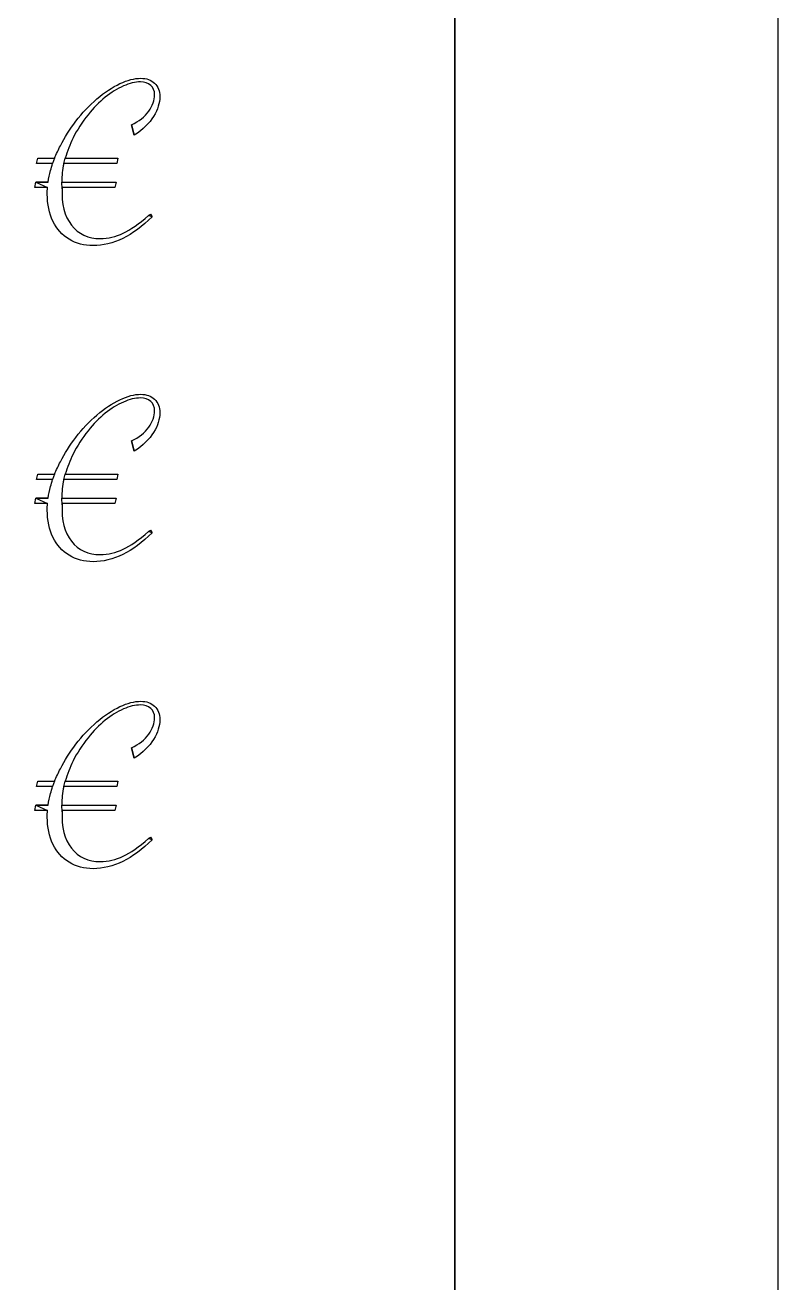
# Model space of a CAD drawing. Extents: x 2 to 593, y 3 to 839.
# Drawn here: x 461 to 593.4, y 223.8 to 444.7 of the extents above; entities that cross this region are included whole.
import ezdxf

# ---------------------------------------------------------------- set-up
doc = ezdxf.new("R2010")
doc.units = 0
doc.layers.add('Capa_1', color=7, linetype='CONTINUOUS')

msp = doc.modelspace()

# ---------------------------------------------------------------- linework, layer by layer
at = {"layer": 'Capa_1', "color": 5}
msp.add_lwpolyline([(2.000005, 839.071605), (593.366656, 839.071605), (593.366656, 2.971392), (2.000005, 2.971392), (2.000005, 839.071605)], close=True, dxfattribs=at)
at = {"layer": 'Capa_1', "color": 7}
for points in [[(536.593032, 756.046944), (536.593032, 76.571472)], [(480.22576, 425.380128), (479.751912, 427.23244)], [(465.881144, 420.42628), (463.0596, 420.42628), (463.274992, 421.373976), (466.22576, 421.373976)], [(468.0996, 421.373976), (477.361144, 421.373976), (477.14576, 420.42628), (467.841144, 420.42628)], [(464.976464, 416.22628), (462.736464, 416.22628), (462.951848, 417.173976), (462.951912, 417.173976)], [(462.951912, 417.173976), (465.084216, 417.173976)], [(467.496528, 417.173976), (477.038064, 417.173976), (476.82268, 416.22628), (467.5396, 416.22628), (467.56112, 415.98936)], [(482.745736, 411.27244), (483.090352, 411.55244), (483.348808, 411.078592)], [(480.22576, 369.876664), (479.751912, 371.728968)], [(465.881144, 364.922816), (463.0596, 364.922816), (463.274992, 365.870512), (466.22576, 365.870512)], [(468.0996, 365.870512), (477.361144, 365.870512), (477.14576, 364.922816), (467.841144, 364.922816)], [(464.976464, 360.722816), (462.736464, 360.722816), (462.951848, 361.670512), (462.951912, 361.670512)], [(462.951912, 361.670512), (465.084216, 361.670512)], [(467.496528, 361.670512), (477.038064, 361.670512), (476.82268, 360.722816), (467.5396, 360.722816), (467.56112, 360.485896)], [(482.745736, 355.768968), (483.090352, 356.048968), (483.348808, 355.575128)], [(480.22576, 315.967048), (479.751912, 317.819352)], [(465.881144, 311.0132), (463.0596, 311.0132), (463.274992, 311.960888), (466.22576, 311.960888)], [(468.0996, 311.960888), (477.361144, 311.960888), (477.14576, 311.0132), (467.841144, 311.0132)], [(464.976464, 306.8132), (462.736464, 306.8132), (462.951848, 307.760888), (462.951912, 307.760888)], [(462.951912, 307.760888), (465.084216, 307.760888)], [(467.496528, 307.760888), (477.038064, 307.760888), (476.82268, 306.8132), (467.5396, 306.8132), (467.56112, 306.576272)], [(482.745736, 301.859352), (483.090352, 302.139352), (483.348808, 301.665504)]]:
    msp.add_lwpolyline(points, close=True, dxfattribs=at)
for points in [[(477.70576, 434.447824), (479.069861, 435.079616), (480.290373, 435.395512), (481.367296, 435.395512)], [(481.367296, 435.395512), (482.386784, 435.395512), (483.198067, 435.101155), (483.801144, 434.51244)], [(473.656528, 431.755512), (475.006272, 432.918589), (476.356016, 433.816027), (477.70576, 434.447824)], [(478.330376, 434.038592), (477.253453, 433.564747), (476.183709, 432.904235), (475.121144, 432.057056)], [(481.30268, 434.74936), (480.398067, 434.74936), (479.407299, 434.512437), (478.330376, 434.038592)], [(483.111912, 434.14628), (482.666781, 434.548333), (482.063704, 434.74936), (481.30268, 434.74936)], [(483.801144, 432.487824), (483.801144, 433.191413), (483.5714, 433.744232), (483.111912, 434.14628)], [(483.801144, 434.51244), (484.418579, 433.938077), (484.727296, 433.155512), (484.727296, 432.164744)], [(469.973448, 427.835512), (471.079091, 429.300131), (472.306784, 430.606797), (473.656528, 431.755512)], [(475.121144, 432.057056), (474.072936, 431.209872), (473.067808, 430.190384), (472.10576, 428.998592)], [(482.767296, 429.601672), (483.456528, 430.578077), (483.801144, 431.540128), (483.801144, 432.487824)], [(484.727296, 432.164744), (484.727296, 431.059101), (484.361141, 429.903205), (483.628832, 428.697056)], [(472.10576, 428.998592), (471.057552, 427.691925), (470.181653, 426.327821), (469.478064, 424.90628)], [(479.751912, 427.23244), (481.087299, 427.835517), (482.092427, 428.625261), (482.767296, 429.601672)], [(483.628832, 428.697056), (482.896528, 427.505259), (481.762171, 426.399616), (480.22576, 425.380128)], [(467.238064, 423.54936), (468.013451, 425.028336), (468.925245, 426.457053), (469.973448, 427.835512)], [(469.478064, 424.90628), (468.903707, 423.743208), (468.444219, 422.565773), (468.0996, 421.373976)], [(466.22576, 421.373976), (466.527296, 422.091923), (466.864731, 422.817051), (467.238064, 423.54936)], [(465.514992, 419.198592), (465.615504, 419.600645), (465.737555, 420.009875), (465.881144, 420.42628)], [(467.841144, 420.42628), (467.597043, 419.36372), (467.482171, 418.279619), (467.496528, 417.173976)], [(465.084216, 417.173976), (465.184733, 417.834488), (465.328325, 418.50936), (465.514992, 419.198592)], [(464.933424, 415.063208), (464.933424, 415.436541), (464.947771, 415.824232), (464.976464, 416.22628)], [(467.56112, 415.98936), (467.417531, 413.304235), (467.963171, 411.171928), (469.19804, 409.59244)], [(465.924192, 410.281672), (465.26368, 411.645773), (464.933424, 413.239619), (464.933424, 415.063208)], [(483.348808, 411.078592), (481.640093, 409.384235), (479.924197, 408.113464), (478.20112, 407.26628)], [(478.265736, 408.170896), (479.572403, 408.788336), (481.065736, 409.822184), (482.745736, 411.27244)], [(468.767272, 407.115512), (467.54676, 407.876541), (466.599067, 408.931928), (465.924192, 410.281672)], [(469.19804, 409.59244), (470.432915, 408.027309), (472.120093, 407.244744), (474.259576, 407.244744)], [(472.988808, 405.995512), (471.40932, 405.995512), (470.002141, 406.368845), (468.767272, 407.115512)], [(478.20112, 407.26628), (476.478043, 406.419101), (474.740605, 405.995512), (472.988808, 405.995512)], [(474.259576, 407.244744), (475.63804, 407.244744), (476.973427, 407.553461), (478.265736, 408.170896)], [(473.656528, 376.252048), (475.006272, 377.415125), (476.356016, 378.31256), (477.70576, 378.944352)], [(478.330376, 378.535128), (477.253453, 378.061277), (476.183709, 377.400763), (475.121144, 376.553584)], [(477.70576, 378.944352), (479.069861, 379.576149), (480.290373, 379.892048), (481.367296, 379.892048)], [(481.30268, 379.245896), (480.398067, 379.245896), (479.407299, 379.008973), (478.330376, 378.535128)], [(483.111912, 378.642816), (482.666781, 379.044869), (482.063704, 379.245896), (481.30268, 379.245896)], [(481.367296, 379.892048), (482.386784, 379.892048), (483.198067, 379.597688), (483.801144, 379.008968)], [(483.801144, 376.984352), (483.801144, 377.687947), (483.5714, 378.240768), (483.111912, 378.642816)], [(483.801144, 379.008968), (484.418579, 378.434611), (484.727296, 377.652048), (484.727296, 376.66128)], [(469.973448, 372.332048), (471.079091, 373.796661), (472.306784, 375.103328), (473.656528, 376.252048)], [(475.121144, 376.553584), (474.072936, 375.706405), (473.067808, 374.68692), (472.10576, 373.495128)], [(482.767296, 374.0982), (483.456528, 375.074611), (483.801144, 376.036661), (483.801144, 376.984352)], [(484.727296, 376.66128), (484.727296, 375.555637), (484.361141, 374.399739), (483.628832, 373.193584)], [(472.10576, 373.495128), (471.057552, 372.188461), (470.181653, 370.824357), (469.478064, 369.402816)], [(479.751912, 371.728968), (481.087299, 372.332045), (482.092427, 373.121789), (482.767296, 374.0982)], [(467.238064, 368.045896), (468.013451, 369.524867), (468.925245, 370.953584), (469.973448, 372.332048)], [(483.628832, 373.193584), (482.896528, 372.001792), (481.762171, 370.896152), (480.22576, 369.876664)], [(469.478064, 369.402816), (468.903707, 368.239739), (468.444219, 367.062304), (468.0996, 365.870512)], [(466.22576, 365.870512), (466.527296, 366.588459), (466.864731, 367.313587), (467.238064, 368.045896)], [(465.514992, 363.695128), (465.615504, 364.097176), (465.737555, 364.506405), (465.881144, 364.922816)], [(467.841144, 364.922816), (467.597043, 363.860251), (467.482171, 362.776149), (467.496528, 361.670512)], [(465.084216, 361.670512), (465.184733, 362.331024), (465.328325, 363.005896), (465.514992, 363.695128)], [(464.933424, 359.559744), (464.933424, 359.933077), (464.947771, 360.320768), (464.976464, 360.722816)], [(467.56112, 360.485896), (467.417531, 357.800765), (467.963171, 355.668456), (469.19804, 354.088968)], [(465.924192, 354.7782), (465.26368, 356.142301), (464.933424, 357.736149), (464.933424, 359.559744)], [(478.265736, 352.667432), (479.572403, 353.284867), (481.065736, 354.318712), (482.745736, 355.768968)], [(468.767272, 351.612048), (467.54676, 352.373072), (466.599067, 353.428456), (465.924192, 354.7782)], [(469.19804, 354.088968), (470.432915, 352.523843), (472.120093, 351.74128), (474.259576, 351.74128)], [(483.348808, 355.575128), (481.640093, 353.880765), (479.924197, 352.609995), (478.20112, 351.762816)], [(472.988808, 350.492048), (471.40932, 350.492048), (470.002141, 350.865381), (468.767272, 351.612048)], [(478.20112, 351.762816), (476.478043, 350.915637), (474.740605, 350.492048), (472.988808, 350.492048)], [(474.259576, 351.74128), (475.63804, 351.74128), (476.973427, 352.049997), (478.265736, 352.667432)], [(473.656528, 322.342432), (475.006272, 323.505509), (476.356016, 324.402944), (477.70576, 325.034736)], [(477.70576, 325.034736), (479.069861, 325.666533), (480.290373, 325.982432), (481.367296, 325.982432)], [(481.30268, 325.336272), (480.398067, 325.336272), (479.407299, 325.099349), (478.330376, 324.625504)], [(483.111912, 324.7332), (482.666781, 325.135248), (482.063704, 325.336272), (481.30268, 325.336272)], [(481.367296, 325.982432), (482.386784, 325.982432), (483.198067, 325.688072), (483.801144, 325.099352)], [(483.801144, 323.074736), (483.801144, 323.778325), (483.5714, 324.331147), (483.111912, 324.7332)], [(483.801144, 325.099352), (484.418579, 324.524995), (484.727296, 323.742429), (484.727296, 322.751656)], [(475.121144, 322.643968), (474.072936, 321.796789), (473.067808, 320.777301), (472.10576, 319.585504)], [(478.330376, 324.625504), (477.253453, 324.151659), (476.183709, 323.491147), (475.121144, 322.643968)], [(482.767296, 320.188584), (483.456528, 321.164995), (483.801144, 322.127045), (483.801144, 323.074736)], [(484.727296, 322.751656), (484.727296, 321.646019), (484.361141, 320.490123), (483.628832, 319.283968)], [(469.973448, 318.422432), (471.079091, 319.887045), (472.306784, 321.193712), (473.656528, 322.342432)], [(467.238064, 314.136272), (468.013451, 315.615248), (468.925245, 317.043968), (469.973448, 318.422432)], [(472.10576, 319.585504), (471.057552, 318.278837), (470.181653, 316.914736), (469.478064, 315.4932)], [(479.751912, 317.819352), (481.087299, 318.422429), (482.092427, 319.212173), (482.767296, 320.188584)], [(483.628832, 319.283968), (482.896528, 318.092171), (481.762171, 316.986531), (480.22576, 315.967048)], [(466.22576, 311.960888), (466.527296, 312.67884), (466.864731, 313.403968), (467.238064, 314.136272)], [(469.478064, 315.4932), (468.903707, 314.330123), (468.444219, 313.152685), (468.0996, 311.960888)], [(465.084216, 307.760888), (465.184733, 308.4214), (465.328325, 309.096272), (465.514992, 309.785504)], [(465.514992, 309.785504), (465.615504, 310.187557), (465.737555, 310.596789), (465.881144, 311.0132)], [(467.841144, 311.0132), (467.597043, 309.950635), (467.482171, 308.866531), (467.496528, 307.760888)], [(464.933424, 305.65012), (464.933424, 306.023453), (464.947771, 306.411147), (464.976464, 306.8132)], [(465.924192, 300.868584), (465.26368, 302.232685), (464.933424, 303.826531), (464.933424, 305.65012)], [(467.56112, 306.576272), (467.417531, 303.891147), (467.963171, 301.75884), (469.19804, 300.179352)], [(468.767272, 297.702432), (467.54676, 298.463456), (466.599067, 299.51884), (465.924192, 300.868584)], [(483.348808, 301.665504), (481.640093, 299.971147), (479.924197, 298.700379), (478.20112, 297.8532)], [(478.265736, 298.757816), (479.572403, 299.375251), (481.065736, 300.409096), (482.745736, 301.859352)], [(469.19804, 300.179352), (470.432915, 298.614221), (472.120093, 297.831656), (474.259576, 297.831656)], [(474.259576, 297.831656), (475.63804, 297.831656), (476.973427, 298.140376), (478.265736, 298.757816)], [(472.988808, 296.582432), (471.40932, 296.582432), (470.002141, 296.955765), (468.767272, 297.702432)], [(478.20112, 297.8532), (476.478043, 297.006021), (474.740605, 296.582432), (472.988808, 296.582432)]]:
    msp.add_open_spline(points, degree=3, dxfattribs=at)

doc.saveas('drawing.dxf')
